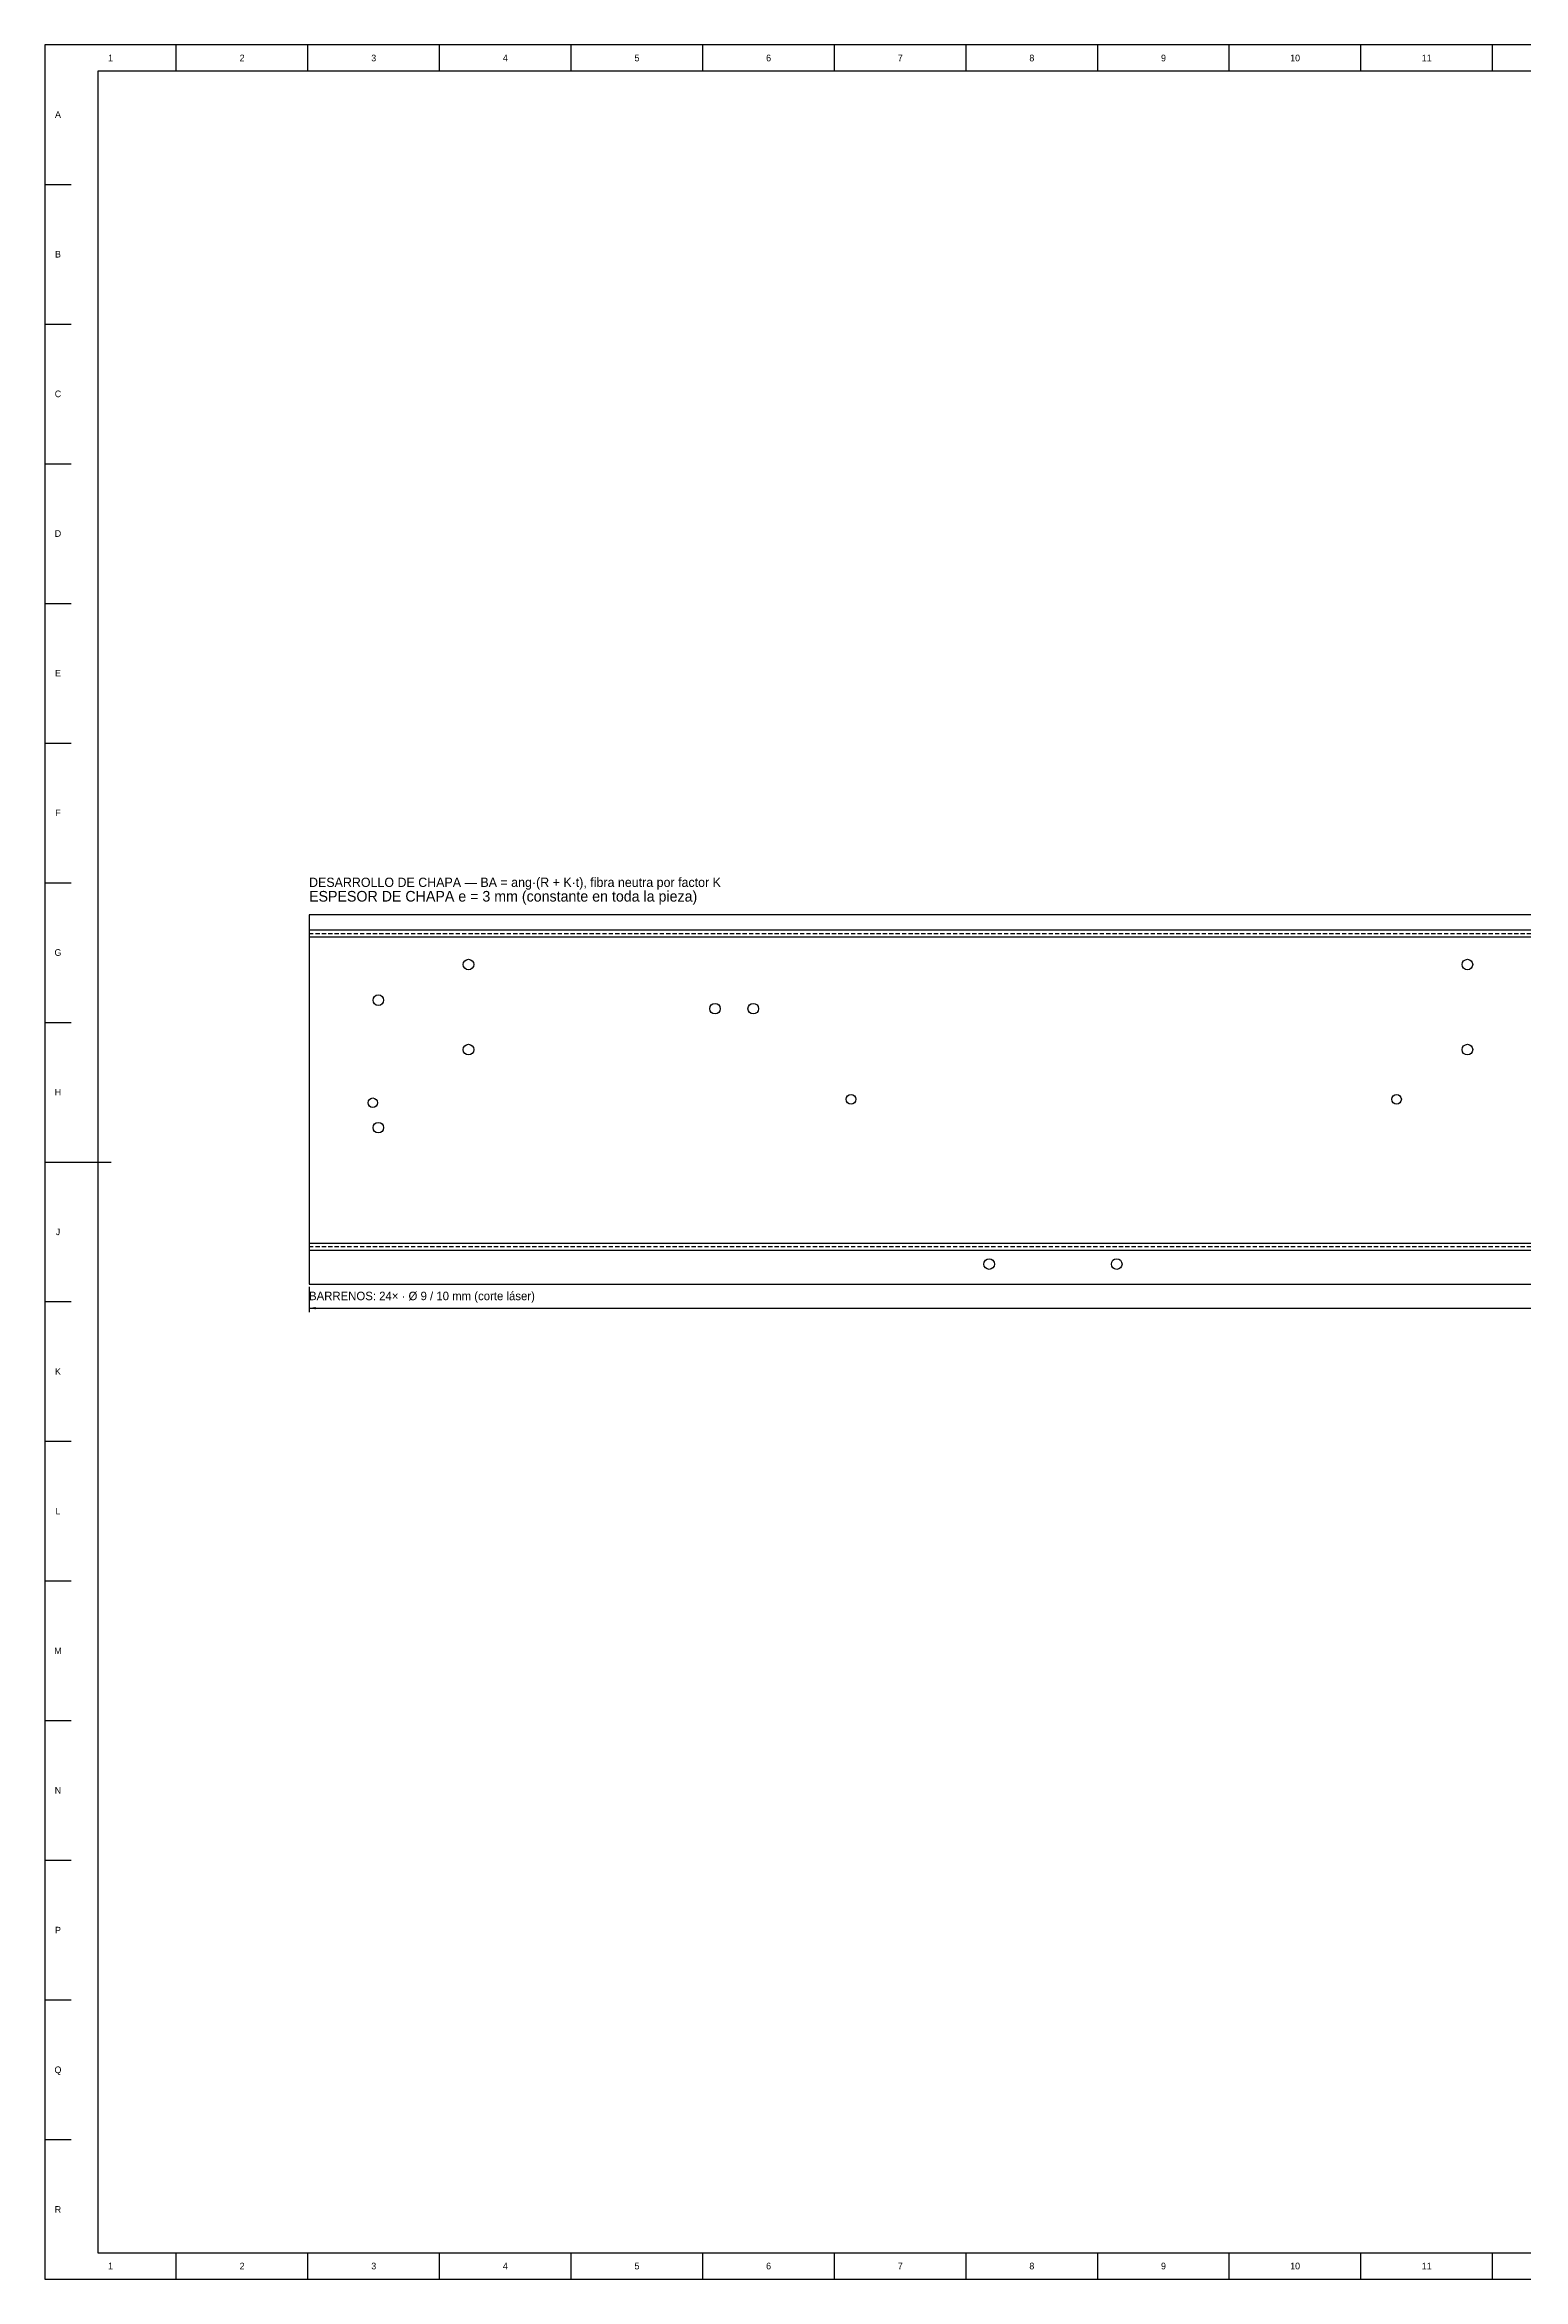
# Model space of a CAD drawing. Extents: x 0 to 2972, y 0 to 2102.
# Drawn here: x 0 to 1391, y 0 to 2102 of the extents above; entities that cross this region are included whole.
import ezdxf
from ezdxf.enums import TextEntityAlignment as Align

# ---------------------------------------------------------------- set-up
doc = ezdxf.new("R2010")
doc.units = 0
doc.linetypes.add('DASHED', pattern=[6, 4, -2])
for name, color, linetype in [('COTAS', 7, 'CONTINUOUS'), ('FINA', 7, 'CONTINUOUS'), ('NORMA', 7, 'CONTINUOUS'), ('PLIEGUE', 1, 'DASHED'), ('TEXTO', 7, 'CONTINUOUS'), ('VISIBLE', 7, 'CONTINUOUS')]:
    doc.layers.add(name, color=color, linetype=linetype)

msp = doc.modelspace()

# ---------------------------------------------------------------- linework, layer by layer
at = {"layer": 'COTAS'}
for p, q in [((248.75, 933.715), (248.75, 909.965)), ((248.75, 913.715), (2748.75, 913.715))]:
    msp.add_line(p, q, dxfattribs=at)
msp.add_solid([(248.75, 913.715), (255, 914.84), (255, 912.59)], dxfattribs=at)
at = {"layer": 'FINA'}
for p, q in [((2972.5, 2102.5), (0, 2102.5)), ((0, 2102.5), (0, 0)), ((123.8542, 2077.5), (123.8542, 2102.5)), ((247.7083, 2077.5), (247.7083, 2102.5)), ((371.5625, 2077.5), (371.5625, 2102.5)), ((495.4167, 2077.5), (495.4167, 2102.5)), ((619.2708, 2077.5), (619.2708, 2102.5)), ((743.125, 2077.5), (743.125, 2102.5)), ((866.9792, 2077.5), (866.9792, 2102.5)), ((990.8333, 2077.5), (990.8333, 2102.5)), ((1114.6875, 2077.5), (1114.6875, 2102.5)), ((1238.5417, 2077.5), (1238.5417, 2102.5)), ((1362.3958, 2077.5), (1362.3958, 2102.5)), ((0, 1971.0938), (25, 1971.0938)), ((0, 1839.6875), (25, 1839.6875)), ((0, 1708.2813), (25, 1708.2813)), ((0, 1576.875), (25, 1576.875)), ((0, 1445.4688), (25, 1445.4688)), ((0, 1314.0625), (25, 1314.0625)), ((248.75, 1269.785), (2748.75, 1269.785)), ((248.75, 1263.005), (2748.75, 1263.005)), ((0, 1182.6563), (25, 1182.6563)), ((0, 1051.25), (25, 1051.25)), ((248.75, 975.005), (2748.75, 975.005)), ((248.75, 968.215), (2748.75, 968.215)), ((0, 919.8438), (25, 919.8438)), ((0, 788.4375), (25, 788.4375)), ((0, 657.0313), (25, 657.0313)), ((0, 525.625), (25, 525.625)), ((0, 394.2188), (25, 394.2188)), ((0, 262.8125), (25, 262.8125)), ((0, 131.4063), (25, 131.4063)), ((123.8542, 0), (123.8542, 25)), ((247.7083, 0), (247.7083, 25)), ((371.5625, 0), (371.5625, 25)), ((495.4167, 0), (495.4167, 25)), ((619.2708, 0), (619.2708, 25)), ((743.125, 0), (743.125, 25)), ((866.9792, 0), (866.9792, 25)), ((990.8333, 0), (990.8333, 25)), ((1114.6875, 0), (1114.6875, 25)), ((1238.5417, 0), (1238.5417, 25)), ((1362.3958, 0), (1362.3958, 25)), ((0, 0), (2972.5, 0))]:
    msp.add_line(p, q, dxfattribs=at)
at = {"layer": 'NORMA'}
for p, q in [((2947.5, 2077.5), (50, 2077.5)), ((50, 2077.5), (50, 25)), ((0, 1051.25), (62.5, 1051.25)), ((50, 25), (2947.5, 25))]:
    msp.add_line(p, q, dxfattribs=at)
at = {"layer": 'PLIEGUE'}
for p, q in [((248.75, 1266.395), (2748.75, 1266.395)), ((248.75, 971.605), (2748.75, 971.605))]:
    msp.add_line(p, q, dxfattribs=at)
at = {"layer": 'VISIBLE'}
for p, q in [((2748.75, 1283.785), (248.75, 1283.785)), ((248.75, 1283.785), (248.75, 936.215)), ((248.75, 936.215), (2748.75, 936.215))]:
    msp.add_line(p, q, dxfattribs=at)
for centre, radius in [((398.75, 1237.005), 5), ((1338.75, 1237.005), 5), ((313.95, 1203.555), 5), ((630.75, 1195.505), 5), ((666.75, 1195.505), 5), ((398.75, 1157.005), 5), ((1338.75, 1157.005), 5), ((758.75, 1110.255), 4.5), ((1272.08, 1110.255), 4.5), ((308.75, 1107.005), 4.5), ((313.95, 1083.555), 5), ((888.75, 955.215), 5), ((1008.75, 955.215), 5)]:
    msp.add_circle(centre, radius, dxfattribs=at)

# ---------------------------------------------------------------- texts
at = {"layer": 'TEXTO'}
for s, p in [('1', (61.9271, 2090)), ('2', (185.7813, 2090)), ('3', (309.6354, 2090)), ('4', (433.4896, 2090)), ('5', (557.3438, 2090)), ('6', (681.1979, 2090)), ('7', (805.0521, 2090)), ('8', (928.9063, 2090)), ('9', (1052.7604, 2090)), ('10', (1176.6146, 2090)), ('11', (1300.4688, 2090)), ('A', (12.5, 2036.7969)), ('B', (12.5, 1905.3906)), ('C', (12.5, 1773.9844)), ('D', (12.5, 1642.5781)), ('E', (12.5, 1511.1719)), ('F', (12.5, 1379.7656)), ('G', (12.5, 1248.3594)), ('H', (12.5, 1116.9531)), ('J', (12.5, 985.5469)), ('K', (12.5, 854.1406)), ('L', (12.5, 722.7344)), ('M', (12.5, 591.3281)), ('N', (12.5, 459.9219)), ('P', (12.5, 328.5156)), ('Q', (12.5, 197.1094)), ('R', (12.5, 65.7031)), ('1', (61.9271, 12.5)), ('2', (185.7813, 12.5)), ('3', (309.6354, 12.5)), ('4', (433.4896, 12.5)), ('5', (557.3438, 12.5)), ('6', (681.1979, 12.5)), ('7', (805.0521, 12.5)), ('8', (928.9063, 12.5)), ('9', (1052.7604, 12.5)), ('10', (1176.6146, 12.5)), ('11', (1300.4688, 12.5))]:
    msp.add_text(s, height=6.25, dxfattribs=at).set_placement(p, align=Align.MIDDLE_CENTER)
for s, height, p in [('DESARROLLO DE CHAPA — BA = ang·(R + K·t), fibra neutra por factor K', 8.75, (248.75, 1310.035)), ('ESPESOR DE CHAPA e = 3 mm (constante en toda la pieza)', 10, (248.75, 1296.285)), ('BARRENOS: 24× · Ø 9 / 10 mm (corte láser)', 8, (248.75, 921.215))]:
    msp.add_text(s, height=height, dxfattribs=at).set_placement(p)

doc.saveas('drawing.dxf')
